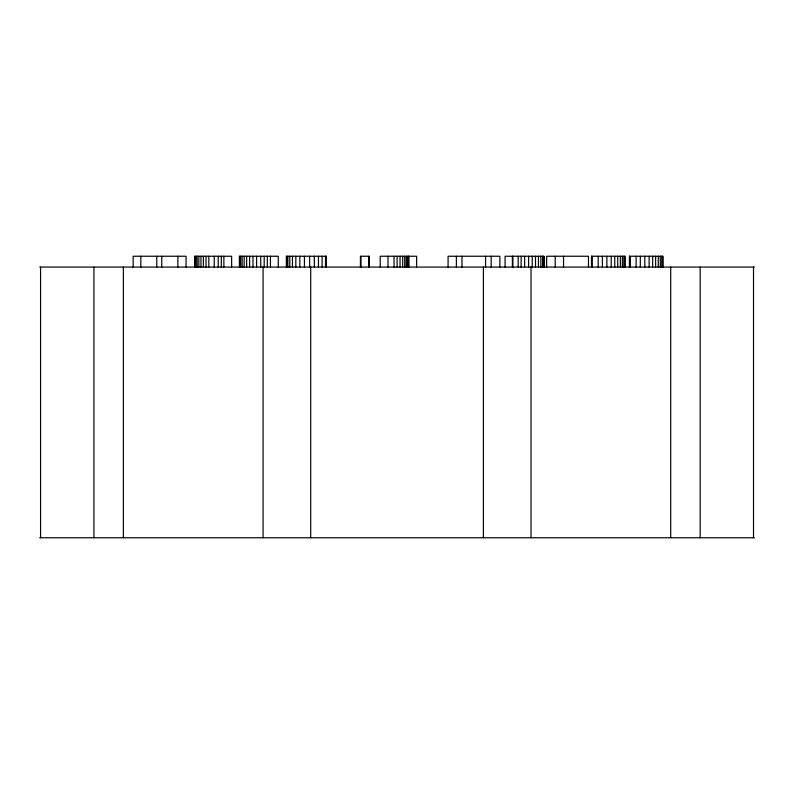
<?xml version="1.0" encoding="UTF-8"?>
<svg xmlns="http://www.w3.org/2000/svg" width="794" height="794" viewBox="0 0 794 794"><rect width="100%" height="100%" fill="white"/><g stroke="black" fill="none" stroke-linecap="round" stroke-linejoin="round"><path stroke-width="1.19" d="M39.72 267.072L754.3 267.072M39.7 537.756L754.3 537.756M753.516 267.072L753.516 537.756M700.159 267.072L700.159 537.756M670.722 267.072L670.722 537.756M662.93 267.072L662.93 256.244L629.414 256.244L629.414 267.072M662.643 256.244L662.643 267.072M661.749 256.244L661.749 267.072M660.29 256.244L660.29 267.072M658.286 256.244L658.286 267.072M655.636 256.244L655.636 267.072M652.668 256.244L652.668 267.072M649.135 256.244L649.135 267.072M644.807 256.244L644.807 267.072M640.311 256.244L640.311 267.072M636.113 256.244L636.113 267.072M629.622 256.244L629.622 267.072M625.017 267.072L625.017 256.244L591.5 256.244L591.5 267.072M624.719 256.244L624.719 267.072M623.836 256.244L623.836 267.072M622.377 256.244L622.377 267.072M620.372 256.244L620.372 267.072M617.722 256.244L617.722 267.072M614.755 256.244L614.755 267.072M611.221 256.244L611.221 267.072M606.884 256.244L606.884 267.072M602.398 256.244L602.398 267.072M598.2 256.244L598.2 267.072M591.917 256.244L591.917 267.072M591.709 256.244L591.709 267.072M588.473 267.072L588.473 256.244L546.659 256.244L546.659 267.072M563.541 256.244L563.541 267.072M555.205 256.244L555.205 267.072M543.959 267.072L543.959 256.244L505.083 256.244L505.083 267.072M542.58 256.244L542.58 267.072M540.853 256.244L540.853 267.072M538.441 256.244L538.441 267.072M535.503 256.244L535.503 267.072M532.228 256.244L532.228 267.072M531.017 267.072L531.017 537.756M528.606 256.244L528.606 267.072M524.626 256.244L524.626 267.072M521.122 256.244L521.122 267.072M518.174 256.244L518.174 267.072M512.884 256.244L512.884 267.072M512.388 256.244L512.388 267.072M499.863 267.072L499.863 256.244L448.084 256.244L448.084 267.072M491.188 256.244L491.188 267.072M485.591 256.244L485.591 267.072M483.397 267.072L483.397 537.756M461.989 256.244L461.989 267.072M456.381 256.244L456.381 267.072M416.642 267.072L416.642 256.244L380.217 256.244L380.217 267.072M408.841 256.244L408.841 267.072M408.533 256.244L408.533 267.072M407.352 256.244L407.352 267.072M406.21 256.244L406.21 267.072M404.702 256.244L404.702 267.072M402.687 256.244L402.687 267.072M400.047 256.244L400.047 267.072M397.099 256.244L397.099 267.072M394.052 256.244L394.052 267.072M388.018 256.244L388.018 267.072M369.309 267.072L369.309 256.244L360.436 256.244L360.436 267.072M368.773 256.244L368.773 267.072M360.972 256.244L360.972 267.072M326.374 267.072L326.374 256.244L286.346 256.244L286.346 267.072M326.046 256.244L326.046 267.072M325.5 256.244L325.5 267.072M322.106 256.244L322.106 267.072M318.454 256.244L318.454 267.072M314.325 256.244L314.325 267.072M310.702 267.072L310.702 537.756M309.66 256.244L309.66 267.072M304.43 256.244L304.43 267.072M299.824 256.244L299.824 267.072M295.834 256.244L295.834 267.072M292.46 256.244L292.46 267.072M289.79 256.244L289.79 267.072M287.875 256.244L287.875 267.072M286.723 256.244L286.713 267.072M278.257 267.072L278.257 256.244L239.381 256.244L239.381 267.072M270.456 256.244L270.456 267.072M267.3 256.244L267.3 267.072M264.194 256.244L264.194 267.072M263.082 267.072L263.082 537.756M260.75 256.244L260.75 267.072M256.601 256.244L256.601 267.072M252.968 256.244L252.968 267.072M249.614 256.244L249.614 267.072M246.636 256.244L246.636 267.072M244.155 256.244L244.155 267.072M242.13 256.244L242.13 267.072M240.632 256.244L240.632 267.072M239.699 256.244L239.699 267.072M231.63 267.072L231.63 256.244L194.748 256.244L194.748 267.072M223.868 256.244L223.868 267.072M221.318 256.244L221.318 267.072M218.231 256.244L218.231 267.072M214.221 256.244L214.221 267.072M208.812 256.244L208.812 267.072M206.023 256.244L206.023 267.072M203.373 256.244L203.373 267.072M200.961 256.244L200.961 267.072M198.857 256.244L198.857 267.072M197.17 256.244L197.17 267.072M195.87 256.244L195.87 267.072M195.026 256.244L195.026 267.072M186.074 267.072L186.074 256.244L133.144 256.244L133.144 267.072M177.866 256.244L177.866 267.072M161.768 256.244L161.768 267.072M156.785 256.244L156.785 267.072M140.816 256.244L140.816 267.072M123.378 267.072L123.378 537.756M93.94 267.072L93.94 537.756M40.573 267.072L40.573 537.756M629.92 267.072L629.92 256.244L629.831 267.072M543.672 267.072L543.672 256.244L543.612 267.072"/></g></svg>
